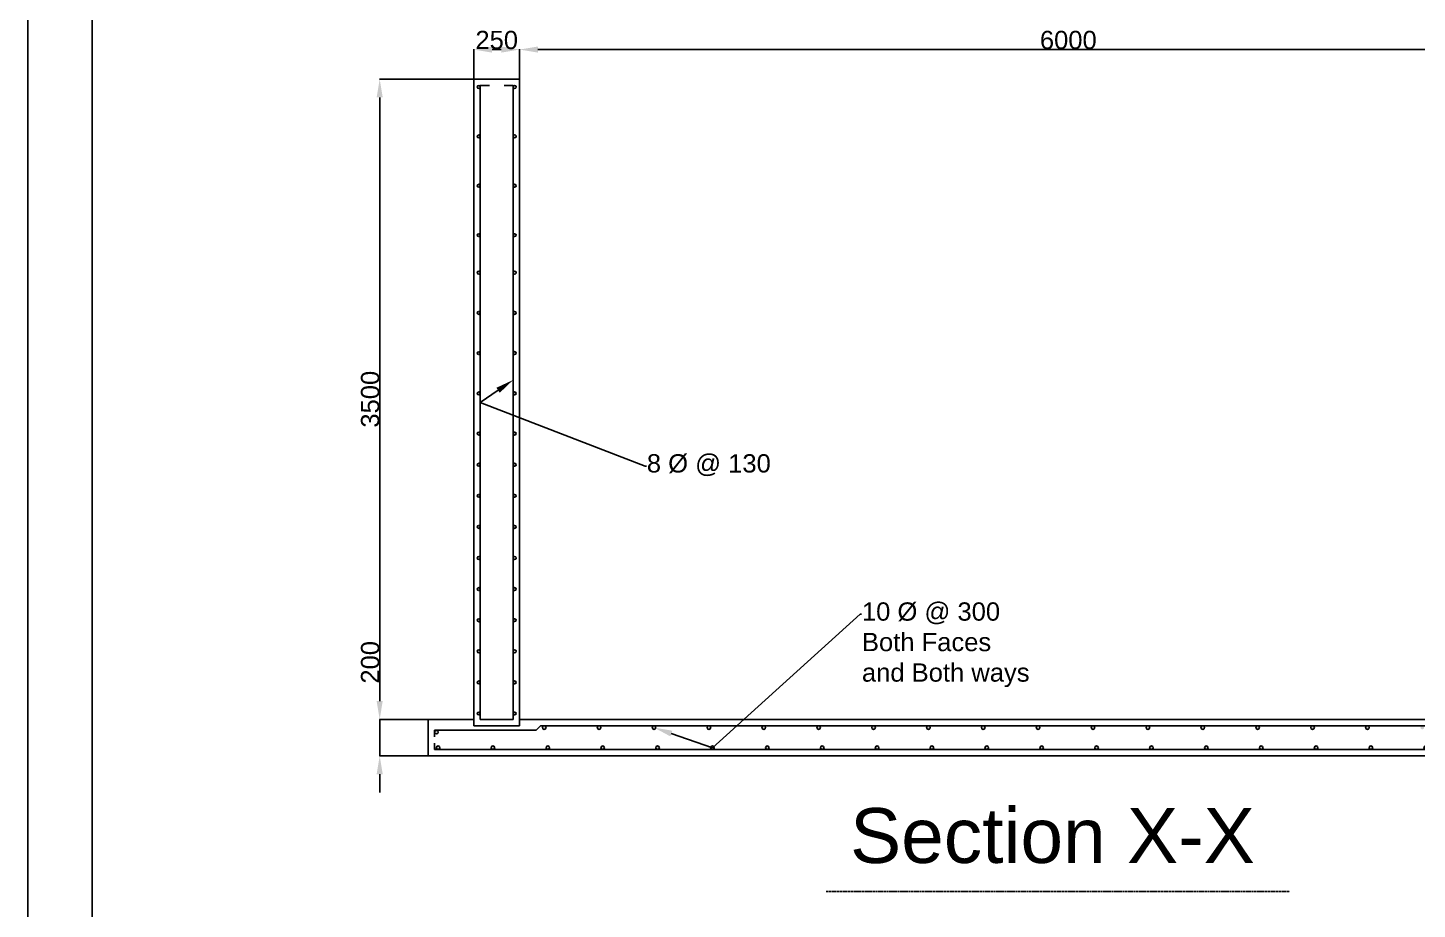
# Model space of a CAD drawing. Header units: millimetres. Extents: x 24965 to 36990, y 11318 to 28317.
# Drawn here: x 24965 to 32561, y 17830 to 22649 of the extents above; entities that cross this region are included whole.
import ezdxf
from ezdxf import colors
from ezdxf.entities.mleader import LeaderData, LeaderLine
from ezdxf.math import Vec2, Vec3

# ---------------------------------------------------------------- set-up
doc = ezdxf.new("R2010")
doc.units = ezdxf.units.MM
doc.linetypes.add('ACAD_ISO02W100', pattern=[15, 12, -3])
doc.styles.get("Standard").update_dxf_attribs({"font": 'arial.ttf'})
doc.dimstyles.new('ISO-25', dxfattribs={"dimtxt": 2.5, "dimasz": 2.5, "dimexe": 1.25, "dimexo": 0.625, "dimtad": 1, "dimtxsty": 'Standard', "dimcen": 2.5, "dimadec": 0, "dimazin": 0, "dimtfac": 1, "dimtmove": 0, "dimatfit": 3, "dimfxl": 1, "dimarcsym": 0})

# ---------------------------------------------------------------- blocks, each defined once
blk = doc.blocks.new('*U172')
blk.add_circle((10, -10), 10)
blk = doc.blocks.new('*U173')
at = {"color": 0, "linetype": 'ByBlock', "lineweight": -2, "transparency": 16777216}
for p in [(15126.7, 9335.6), (15426.7, 9335.6), (15726.7, 9335.6), (16026.7, 9335.6), (16326.7, 9335.6), (16626.7, 9335.6), (16926.7, 9335.6), (17226.7, 9335.6), (17526.7, 9335.6), (17826.7, 9335.6), (18126.7, 9335.6), (18426.7, 9335.6), (18726.7, 9335.6), (19026.7, 9335.6), (19326.7, 9335.6), (19626.7, 9335.6), (19926.7, 9335.6), (20226.7, 9335.6), (20526.7, 9335.6), (20826.7, 9335.6), (21126.7, 9335.6), (21426.7, 9335.6), (21726.7, 9335.6), (22026.7, 9335.6)]:
    blk.add_blockref('*U172', p, dxfattribs=at)
blk = doc.blocks.new('*U174')
blk.add_circle((8, -8), 8)
blk = doc.blocks.new('*U175')
at = {"color": 0, "linetype": 'ByBlock', "lineweight": -2, "transparency": 16777216, "rotation": 270}
for p in [(27439, 22333.1), (27439, 22063.1), (27439, 21793.1), (27439, 21523.1)]:
    blk.add_blockref('*U174', p, dxfattribs=at)
blk = doc.blocks.new('*U176')
blk.add_circle((1023, -8), 8)
blk = doc.blocks.new('*U150')
at = {"color": 0, "linetype": 'ByBlock', "lineweight": -2, "transparency": 16777216, "rotation": 270}
for p in [(27439, 22333.1), (27439, 22113.1), (27439, 21893.1), (27439, 21673.1), (27439, 21453.1)]:
    blk.add_blockref('*U176', p, dxfattribs=at)
blk = doc.blocks.new('*U152')
blk.add_circle((8, -8), 8)
blk = doc.blocks.new('*U153')
at = {"color": 0, "linetype": 'ByBlock', "lineweight": -2, "transparency": 16777216, "rotation": 270}
for p in [(27439, 20268.1), (27439, 20098.1), (27439, 19928.1), (27439, 19758.1), (27439, 19588.1), (27439, 19418.1), (27439, 19248.1), (27439, 19078.1), (27439, 18908.1)]:
    blk.add_blockref('*U152', p, dxfattribs=at)
blk = doc.blocks.new('*U154')
blk.add_circle((8, -8), 8)
blk = doc.blocks.new('*U155')
at = {"color": 0, "linetype": 'ByBlock', "lineweight": -2, "transparency": 16777216, "rotation": 270}
for p in [(27568.6, 12825.6), (27568.6, 12555.6), (27568.6, 12285.6), (27568.6, 12015.6)]:
    blk.add_blockref('*U154', p, dxfattribs=at)
blk = doc.blocks.new('*U160')
blk.add_circle((1023, -8), 8)
blk = doc.blocks.new('*U161')
at = {"color": 0, "linetype": 'ByBlock', "lineweight": -2, "transparency": 16777216, "rotation": 270}
for p in [(27568.6, 12825.6), (27568.6, 12605.6), (27568.6, 12385.6), (27568.6, 12165.6), (27568.6, 11945.6)]:
    blk.add_blockref('*U160', p, dxfattribs=at)
blk = doc.blocks.new('*U166')
blk.add_circle((8, -8), 8)
blk = doc.blocks.new('*U167')
at = {"color": 0, "linetype": 'ByBlock', "lineweight": -2, "transparency": 16777216, "rotation": 270}
for p in [(27568.6, 10760.6), (27568.6, 10590.6), (27568.6, 10420.6), (27568.6, 10250.6), (27568.6, 10080.6), (27568.6, 9910.6), (27568.6, 9740.6), (27568.6, 9570.6), (27568.6, 9400.6)]:
    blk.add_blockref('*U166', p, dxfattribs=at)
blk = doc.blocks.new('*D177')
at = {"color": 0, "lineweight": -2, "transparency": 16777216}
for p, q in [((27654, 22368.8), (27654, 22530.9)), ((27754, 22529.6), (33554, 22529.6)), ((33654, 22368.8), (33654, 22530.9))]:
    blk.add_line(p, q, dxfattribs=at)
at = {"color": 0, "transparency": 16777216}
for points in [[(27754, 22546.3), (27754, 22513), (27654, 22529.6)], [(33554, 22546.3), (33554, 22513), (33654, 22529.6)]]:
    blk.add_solid(points, dxfattribs=at)
at = {"layer": 'Defpoints', "color": 0, "transparency": 16777216}
for p in [(33654, 22529.6), (27654, 22368.1), (33654, 22368.1)]:
    blk.add_point(p, dxfattribs=at)
at = {"color": 0, "transparency": 16777216, "insert": (30654, 22581.3), "char_height": 100, "attachment_point": 5}
blk.add_mtext('6000', dxfattribs=at)
blk = doc.blocks.new('*D179')
at = {"color": 0, "lineweight": -2, "transparency": 16777216}
for p, q in [((27404, 22368.8), (27404, 22530.9)), ((27504, 22529.6), (27554, 22529.6)), ((27654, 22368.8), (27654, 22530.9))]:
    blk.add_line(p, q, dxfattribs=at)
at = {"color": 0, "transparency": 16777216}
for points in [[(27504, 22546.3), (27504, 22513), (27404, 22529.6)], [(27554, 22546.3), (27554, 22513), (27654, 22529.6)]]:
    blk.add_solid(points, dxfattribs=at)
at = {"layer": 'Defpoints', "color": 0, "transparency": 16777216}
for p in [(27654, 22529.6), (27404, 22368.1), (27654, 22368.1)]:
    blk.add_point(p, dxfattribs=at)
at = {"color": 0, "transparency": 16777216, "insert": (27529, 22581.3), "char_height": 100, "attachment_point": 5}
blk.add_mtext('250', dxfattribs=at)
blk = doc.blocks.new('*D180')
at = {"color": 0, "lineweight": -2, "transparency": 16777216}
for p, q in [((27403.4, 22368.1), (26888, 22368.1)), ((26889.3, 18968.1), (26889.3, 22268.1)), ((27403.4, 18868.1), (26888, 18868.1))]:
    blk.add_line(p, q, dxfattribs=at)
at = {"color": 0, "transparency": 16777216}
for points in [[(26872.6, 22268.1), (26905.9, 22268.1), (26889.3, 22368.1)], [(26872.6, 18968.1), (26905.9, 18968.1), (26889.3, 18868.1)]]:
    blk.add_solid(points, dxfattribs=at)
at = {"layer": 'Defpoints', "color": 0, "transparency": 16777216}
for p in [(26889.3, 22368.1), (27404, 22368.1), (27404, 18868.1)]:
    blk.add_point(p, dxfattribs=at)
at = {"color": 0, "transparency": 16777216, "insert": (26837.6, 20618.1), "char_height": 100, "attachment_point": 5, "rotation": 90}
blk.add_mtext('3500', dxfattribs=at)
blk = doc.blocks.new('*D181')
at = {"color": 0, "lineweight": -2, "transparency": 16777216}
for p, q in [((26889.3, 18968.1), (26889.3, 19291.7)), ((27153.4, 18868.1), (26888, 18868.1)), ((26889.3, 18668.1), (26889.3, 18868.1)), ((27153.4, 18668.1), (26888, 18668.1)), ((26889.3, 18568.1), (26889.3, 18468.1))]:
    blk.add_line(p, q, dxfattribs=at)
at = {"color": 0, "transparency": 16777216}
for points in [[(26872.6, 18968.1), (26905.9, 18968.1), (26889.3, 18868.1)], [(26872.6, 18568.1), (26905.9, 18568.1), (26889.3, 18668.1)]]:
    blk.add_solid(points, dxfattribs=at)
at = {"layer": 'Defpoints', "color": 0, "transparency": 16777216}
for p in [(26889.3, 18868.1), (27154, 18868.1), (27154, 18668.1)]:
    blk.add_point(p, dxfattribs=at)
at = {"color": 0, "transparency": 16777216, "insert": (26837.6, 19179.9), "char_height": 100, "attachment_point": 5, "rotation": 90}
blk.add_mtext('200', dxfattribs=at)

msp = doc.modelspace()

# ---------------------------------------------------------------- hatches: boundary and pattern name
at = {"true_color": 0x000000}
h = msp.add_hatch(color=18, dxfattribs=at)
h.dxf.hatch_style = 1
h.paths.add_polyline_path([(27439.042, 22325.134, 1), (27423.042, 22325.134, 1)])
h.paths.add_polyline_path([(27439.042, 22055.134, 1), (27423.042, 22055.134, 1)])
h.paths.add_polyline_path([(27635.042, 22325.134, 1), (27619.042, 22325.134, 1)])
h.paths.add_polyline_path([(27635.042, 22055.134, 1), (27619.042, 22055.134, 1)])
h.paths.add_polyline_path([(27439.042, 21785.134, 1), (27423.042, 21785.134, 1)])
h.paths.add_polyline_path([(27635.042, 21785.134, 1), (27619.042, 21785.134, 1)])
h.paths.add_polyline_path([(27439.042, 21515.134, 1), (27423.042, 21515.134, 1)])
h.paths.add_polyline_path([(27619.042, 21515.134, 1), (27635.042, 21515.134, 1)])
h.paths.add_polyline_path([(27439.042, 21310.134, 1), (27423.042, 21310.134, 1)])
h.paths.add_polyline_path([(27619.042, 21310.134, 1), (27635.042, 21310.134, 1)])
h.paths.add_polyline_path([(27439.042, 21090.134, 1), (27423.042, 21090.134, 1)])
h.paths.add_polyline_path([(27635.042, 21090.134, 1), (27619.042, 21090.134, 1)])
h.paths.add_polyline_path([(27635.042, 20870.134, 1), (27619.042, 20870.134, 1)])
h.paths.add_polyline_path([(27439.042, 20870.134, 1), (27423.042, 20870.134, 1)])
h.paths.add_polyline_path([(27423.042, 20650.134, 1), (27439.042, 20650.134, 1)])
h.paths.add_polyline_path([(27635.042, 20650.134, 1), (27619.042, 20650.134, 1)])
h.paths.add_polyline_path([(27619.042, 20430.134, 1), (27635.042, 20430.134, 1)])
h.paths.add_polyline_path([(27423.042, 20430.134, 1), (27439.042, 20430.134, 1)])
h.paths.add_polyline_path([(27439.042, 20260.134, 1), (27423.042, 20260.134, 1)])
h.paths.add_polyline_path([(27635.042, 20260.134, 1), (27619.042, 20260.134, 1)])
h.paths.add_polyline_path([(27619.042, 20090.134, 1), (27635.042, 20090.134, 1)])
h.paths.add_polyline_path([(27439.042, 20090.134, 1), (27423.042, 20090.134, 1)])
h.paths.add_polyline_path([(27423.042, 19920.134, 1), (27439.042, 19920.134, 1)])
h.paths.add_polyline_path([(27635.042, 19920.134, 1), (27619.042, 19920.134, 1)])
h.paths.add_polyline_path([(27439.042, 19750.134, 1), (27423.042, 19750.134, 1)])
h.paths.add_polyline_path([(27635.042, 19750.134, 1), (27619.042, 19750.134, 1)])
h.paths.add_polyline_path([(27439.042, 19580.134, 1), (27423.042, 19580.134, 1)])
h.paths.add_polyline_path([(27635.042, 19580.134, 1), (27619.042, 19580.134, 1)])
h.paths.add_polyline_path([(27439.042, 19410.134, 1), (27423.042, 19410.134, 1)])
h.paths.add_polyline_path([(27635.042, 19410.134, 1), (27619.042, 19410.134, 1)])
h.paths.add_polyline_path([(27439.042, 19240.134, 1), (27423.042, 19240.134, 1)])
h.paths.add_polyline_path([(27635.042, 19240.134, 1), (27619.042, 19240.134, 1)])
h.paths.add_polyline_path([(27439.042, 19070.134, 1), (27423.042, 19070.134, 1)])
h.paths.add_polyline_path([(27439.042, 18900.134, 1), (27423.042, 18900.134, 1)])
h.paths.add_polyline_path([(27619.042, 19070.134, 1), (27635.042, 19070.134, 1)])
h.paths.add_polyline_path([(27635.042, 18900.134, 1), (27619.042, 18900.134, 1)])
h.paths.add_polyline_path([(27209.788, 18798.113, 1), (27189.788, 18798.113, 1)])
h.paths.add_polyline_path([(27198.499, 18713.134, 1), (27218.499, 18713.134, 1)])
h.paths.add_polyline_path([(27498.499, 18713.134, 1), (27518.499, 18713.134, 1)])
h.paths.add_polyline_path([(27779.042, 18823.134, 1), (27799.042, 18823.134, 1)])
h.paths.add_polyline_path([(27798.499, 18713.134, 1), (27818.499, 18713.134, 1)])
h.paths.add_polyline_path([(28079.042, 18823.134, 1), (28099.042, 18823.134, 1)])
h.paths.add_polyline_path([(28118.499, 18713.134, 1), (28098.499, 18713.134, 1)])
h.paths.add_polyline_path([(28379.042, 18823.134, 1), (28399.042, 18823.134, 1)])
h.paths.add_polyline_path([(28418.499, 18713.134, 1), (28398.499, 18713.134, 1)])
h.paths.add_polyline_path([(28699.042, 18823.134, 1), (28679.042, 18823.134, 1)])
h.paths.add_polyline_path([(28698.499, 18713.134, 1), (28718.499, 18713.134, 1)])
h.paths.add_polyline_path([(28999.042, 18823.134, 1), (28979.042, 18823.134, 1)])
h.paths.add_polyline_path([(28998.499, 18713.134, 1), (29018.499, 18713.134, 1)])
h.paths.add_polyline_path([(29299.042, 18823.134, 1), (29279.042, 18823.134, 1)])
h.paths.add_polyline_path([(29318.499, 18713.134, 1), (29298.499, 18713.134, 1)])
h.paths.add_polyline_path([(29599.042, 18823.134, 1), (29579.042, 18823.134, 1)])
h.paths.add_polyline_path([(29618.499, 18713.134, 1), (29598.499, 18713.134, 1)])
h.paths.add_polyline_path([(29899.042, 18823.134, 1), (29879.042, 18823.134, 1)])
h.paths.add_polyline_path([(29918.499, 18713.134, 1), (29898.499, 18713.134, 1)])
h.paths.add_polyline_path([(30179.042, 18823.134, 1), (30199.042, 18823.134, 1)])
h.paths.add_polyline_path([(30218.499, 18713.134, 1), (30198.499, 18713.134, 1)])
h.paths.add_polyline_path([(30499.042, 18823.134, 1), (30479.042, 18823.134, 1)])
h.paths.add_polyline_path([(30498.499, 18713.134, 1), (30518.499, 18713.134, 1)])
h.paths.add_polyline_path([(30799.042, 18823.134, 1), (30779.042, 18823.134, 1)])
h.paths.add_polyline_path([(30798.499, 18713.134, 1), (30818.499, 18713.134, 1)])
h.paths.add_polyline_path([(31099.042, 18823.134, 1), (31079.042, 18823.134, 1)])
h.paths.add_polyline_path([(31098.499, 18713.134, 1), (31118.499, 18713.134, 1)])
h.paths.add_polyline_path([(31399.042, 18823.134, 1), (31379.042, 18823.134, 1)])
h.paths.add_polyline_path([(31398.499, 18713.134, 1), (31418.499, 18713.134, 1)])
h.paths.add_polyline_path([(31699.042, 18823.134, 1), (31679.042, 18823.134, 1)])
h.paths.add_polyline_path([(31698.499, 18713.134, 1), (31718.499, 18713.134, 1)])
h.paths.add_polyline_path([(31979.042, 18823.134, 1), (31999.042, 18823.134, 1)])
h.paths.add_polyline_path([(32018.499, 18713.134, 1), (31998.499, 18713.134, 1)])
h.paths.add_polyline_path([(32299.042, 18823.134, 1), (32279.042, 18823.134, 1)])
h.paths.add_polyline_path([(32298.499, 18713.134, 1), (32318.499, 18713.134, 1)])
h.paths.add_polyline_path([(32599.042, 18823.134, 1), (32579.042, 18823.134, 1)])
h.paths.add_polyline_path([(32598.499, 18713.134, 1), (32618.499, 18713.134, 1)])
h.paths.add_polyline_path([(32899.042, 18823.134, 1), (32879.042, 18823.134, 1)])
h.paths.add_polyline_path([(32918.499, 18713.134, 1), (32898.499, 18713.134, 1)])
h.paths.add_polyline_path([(33199.042, 18823.134, 1), (33179.042, 18823.134, 1)])
h.paths.add_polyline_path([(33198.499, 18713.134, 1), (33218.499, 18713.134, 1)])
h.paths.add_polyline_path([(33499.042, 18823.134, 1), (33479.042, 18823.134, 1)])
h.paths.add_polyline_path([(33518.499, 18713.134, 1), (33498.499, 18713.134, 1)])
h.paths.add_polyline_path([(33798.499, 18713.134, 1), (33818.499, 18713.134, 1)])
h.paths.add_polyline_path([(34098.309, 18798.134, 1), (34118.309, 18798.134, 1)])
h.paths.add_polyline_path([(34118.499, 18713.134, 1), (34098.499, 18713.134, 1)])
h.paths.add_polyline_path([(33689.061, 18900.134, 1), (33673.061, 18900.134, 1)])
h.paths.add_polyline_path([(33885.042, 18900.134, 1), (33869.042, 18900.134, 1)])
h.paths.add_polyline_path([(33689.061, 19070.134, 1), (33673.061, 19070.134, 1)])
h.paths.add_polyline_path([(33885.042, 19070.134, 1), (33869.042, 19070.134, 1)])
h.paths.add_polyline_path([(33885.042, 19240.134, 1), (33869.042, 19240.134, 1)])
h.paths.add_polyline_path([(33689.061, 19240.134, 1), (33673.061, 19240.134, 1)])
h.paths.add_polyline_path([(33689.061, 19410.134, 1), (33673.061, 19410.134, 1)])
h.paths.add_polyline_path([(33869.042, 19410.134, 1), (33885.042, 19410.134, 1)])
h.paths.add_polyline_path([(33869.042, 19580.134, 1), (33885.042, 19580.134, 1)])
h.paths.add_polyline_path([(33673.061, 19580.134, 1), (33689.061, 19580.134, 1)])
h.paths.add_polyline_path([(33673.061, 19750.134, 1), (33689.061, 19750.134, 1)])
h.paths.add_polyline_path([(33885.042, 19750.134, 1), (33869.042, 19750.134, 1)])
h.paths.add_polyline_path([(33689.061, 19920.134, 1), (33673.061, 19920.134, 1)])
h.paths.add_polyline_path([(33869.042, 19920.134, 1), (33885.042, 19920.134, 1)])
h.paths.add_polyline_path([(33869.042, 20090.134, 1), (33885.042, 20090.134, 1)])
h.paths.add_polyline_path([(33689.061, 20090.134, 1), (33673.061, 20090.134, 1)])
h.paths.add_polyline_path([(33673.061, 20260.134, 1), (33689.061, 20260.134, 1)])
h.paths.add_polyline_path([(33869.042, 20260.134, 1), (33885.042, 20260.134, 1)])
h.paths.add_polyline_path([(33885.042, 20430.134, 1), (33869.042, 20430.134, 1)])
h.paths.add_polyline_path([(33688.955, 20430.134, 1), (33672.955, 20430.134, 1)])
h.paths.add_polyline_path([(33688.955, 20650.134, 1), (33672.955, 20650.134, 1)])
h.paths.add_polyline_path([(33869.042, 20650.134, 1), (33885.042, 20650.134, 1)])
h.paths.add_polyline_path([(33688.955, 20870.134, 1), (33672.955, 20870.134, 1)])
h.paths.add_polyline_path([(33869.042, 20870.134, 1), (33885.042, 20870.134, 1)])
h.paths.add_polyline_path([(33869.042, 21090.134, 1), (33885.042, 21090.134, 1)])
h.paths.add_polyline_path([(33672.955, 21090.134, 1), (33688.955, 21090.134, 1)])
h.paths.add_polyline_path([(33688.955, 21310.134, 1), (33672.955, 21310.134, 1)])
h.paths.add_polyline_path([(33885.042, 21310.134, 1), (33869.042, 21310.134, 1)])
h.paths.add_polyline_path([(33688.929, 21515.134, 1), (33672.929, 21515.134, 1)])
h.paths.add_polyline_path([(33885.042, 21515.134, 1), (33869.042, 21515.134, 1)])
h.paths.add_polyline_path([(33869.042, 21785.134, 1), (33885.042, 21785.134, 1)])
h.paths.add_polyline_path([(33688.929, 21785.134, 1), (33672.929, 21785.134, 1)])
h.paths.add_polyline_path([(33688.929, 22055.134, 1), (33672.929, 22055.134, 1)])
h.paths.add_polyline_path([(33869.042, 22055.134, 1), (33885.042, 22055.134, 1)])
h.paths.add_polyline_path([(33885.042, 22325.134, 1), (33869.042, 22325.134, 1)])
h.paths.add_polyline_path([(33688.929, 22325.134, 1), (33672.929, 22325.134, 1)])

# ---------------------------------------------------------------- linework, layer by layer
for p, q in [((24965.396, 28316.66), (24965.396, 21980.58)), ((27404.042, 18868.134), (27404.042, 22368.134)), ((27404.042, 22368.134), (27654.042, 22368.134)), ((27404.042, 22368.134), (27404.042, 22343.134)), ((27439.042, 22333.134), (27439.042, 18868.134)), ((27439.042, 22333.134), (27439.042, 22325.134)), ((27439.042, 22333.134), (27489.042, 22333.134)), ((27619.042, 22333.134), (27569.042, 22333.134)), ((27619.042, 22333.134), (27619.042, 18868.134)), ((27654.042, 22368.134), (27629.042, 22368.134)), ((27654.042, 22368.134), (27654.042, 18868.134)), ((27654.042, 22343.134), (27654.042, 22368.134)), ((24965.396, 11317.904), (24965.396, 21980.58)), ((27439.042, 21318.134), (27439.042, 21310.134)), ((27619.042, 20268.134), (27619.042, 21318.134)), ((27439.042, 18868.134), (27439.042, 20268.134)), ((27439.042, 20268.134), (27439.042, 20260.134)), ((27404.042, 18868.134), (27154.042, 18868.134)), ((27154.042, 18868.134), (27154.042, 18668.134)), ((27154.042, 18843.134), (27154.042, 18868.134)), ((27154.042, 18868.134), (27179.042, 18868.134)), ((27404.042, 18868.134), (27404.042, 18833.134)), ((27619.042, 18868.134), (27439.042, 18868.134)), ((27653.173, 18833.134), (27654.042, 18868.134)), ((27654.042, 18868.134), (33654.042, 18868.134)), ((27189.881, 18808.111), (27189.042, 18808.111)), ((27189.042, 18808.111), (27189.042, 18773.111)), ((27189.881, 18808.111), (27744.033, 18808.126)), ((27404.042, 18833.134), (27653.173, 18833.134)), ((27404.042, 18833.134), (27653.173, 18833.134)), ((27744.033, 18808.126), (27769.042, 18833.134)), ((27769.042, 18833.134), (33539.042, 18833.134)), ((27154.042, 18668.134), (27154.042, 18693.134)), ((27189.042, 18703.134), (27189.042, 18738.134)), ((34119.042, 18703.134), (27189.042, 18703.134)), ((27154.042, 18668.134), (34154.042, 18668.134))]:
    msp.add_line(p, q)
at = {"linetype": 'ACAD_ISO02W100'}
msp.add_line((29329.591, 17927.917), (31864.815, 17927.917), dxfattribs=at)
msp.add_lwpolyline([(25317.453, 27969.059), (36639.975, 27969.059), (36639.975, 11667.924), (25317.453, 11667.924)], close=True)
for centre in [(27199.788, 18798.113), (27789.042, 18823.134), (28089.042, 18823.134), (28389.042, 18823.134), (28689.042, 18823.134), (28989.042, 18823.134), (29289.042, 18823.134), (29589.042, 18823.134), (29889.042, 18823.134), (30189.042, 18823.134), (30489.042, 18823.134), (30789.042, 18823.134), (31089.042, 18823.134), (31389.042, 18823.134), (31689.042, 18823.134), (31989.042, 18823.134), (32289.042, 18823.134)]:
    msp.add_circle(centre, 10)

# ---------------------------------------------------------------- block references
for name, p in [('*U175', (0, 0)), ('*U155', (66.424, 9507.545)), ('*U150', (0, 0)), ('*U161', (66.424, 9507.545)), ('*U153', (0, 0)), ('*U167', (66.424, 9507.545)), ('*U173', (12071.789, 9387.545))]:
    msp.add_blockref(name, p)

# ---------------------------------------------------------------- texts
msp.add_text('Section X-X', height=300, dxfattribs=at).set_placement((29460.764, 18083.033))

# ---------------------------------------------------------------- dimensions: what is measured, and where the dimension line sits
for base, p1, p2, picture, middle in [((27654.042, 22529.624), (27404.042, 22368.134), (27654.042, 22368.134), '*D179', (27529.042, 22581.306)), ((33654.042, 22529.624), (27654.042, 22368.134), (33654.042, 22368.134), '*D177', (30654.042, 22581.306))]:
    dim = msp.add_linear_dim(base=base, p1=p1, p2=p2, dimstyle='ISO-25', override={"dimtxt": 100, "dimasz": 100})
    dim.commit()
    dim.dimension.update_dxf_attribs({"geometry": picture, "text_midpoint": middle})
for base, p1, p2, picture, middle in [((26889.282, 22368.134), (27404.042, 18868.134), (27404.042, 22368.134), '*D180', (26837.565, 20618.134)), ((26889.282, 18868.134), (27154.042, 18668.134), (27154.042, 18868.134), '*D181', (26837.599, 19179.912))]:
    dim = msp.add_linear_dim(base=base, p1=p1, p2=p2, angle=90, dimstyle='ISO-25', override={"dimtxt": 100, "dimasz": 100})
    dim.commit()
    dim.dimension.update_dxf_attribs({"geometry": picture, "text_midpoint": middle})

# ---------------------------------------------------------------- leaders
ml = msp.add_multileader_mtext('Standard')
ml.set_content('8 %%C @ 130', color=256)
ml.set_leader_properties()
ml.build(insert=Vec2(0, 0))
ml.multileader.update_dxf_attribs({"arrow_head_size": 100})
ctx = ml.context
ctx.base_point, ctx.char_height, ctx.arrow_head_size, ctx.plane_origin = Vec3(28347.9, 20252.882), 100, 100, Vec3(28339.9, 20252.882)
notes = []
notes.append((ctx, [(0, (1, 1, 0), (28339.9, 20252.882), (1, 0), 8, [(2, [(27619.076, 20723.499), (27439.042, 20600.634), (27439.042, 20600.634)], 0, [])])]))
ctx.mtext.insert, ctx.mtext.flow_direction = Vec3(28349.9, 20317.581), 5
ml = msp.add_multileader_mtext('Standard')
ml.set_content('10 %%C @ 300\\PBoth Faces\\Pand Both ways', color=256)
ml.set_leader_properties()
ml.build(insert=Vec2(0, 0))
ml.multileader.update_dxf_attribs({"arrow_head_size": 100})
ctx = ml.context
ctx.base_point, ctx.char_height, ctx.arrow_head_size, ctx.plane_origin = Vec3(29523.757, 19442.889), 100, 100, Vec3(28859.376, 19197.015)
notes.append((ctx, [(0, (1, 1, 0), (29515.757, 19442.889), (1, 0), 8, [(1, [(28389.042, 18823.134), (28708.499, 18713.134)], 0, [])])]))
ctx.mtext.insert, ctx.mtext.flow_direction = Vec3(29525.757, 19507.588), 5
for ctx, leaders in notes:
    for number, flags, end, landing, length, lines in leaders:
        leader = LeaderData()
        leader.index, (leader.has_last_leader_line, leader.has_dogleg_vector, leader.attachment_direction) = number, flags
        leader.last_leader_point, leader.dogleg_vector, leader.dogleg_length = Vec3(end), Vec3(landing), length
        for number, points, colour, breaks in lines:
            line = LeaderLine()
            line.index, line.vertices, line.color, line.breaks = number, Vec3.list(points), colors.encode_raw_color(colour), breaks
            leader.lines.append(line)
        ctx.leaders.append(leader)

doc.saveas('drawing.dxf')
